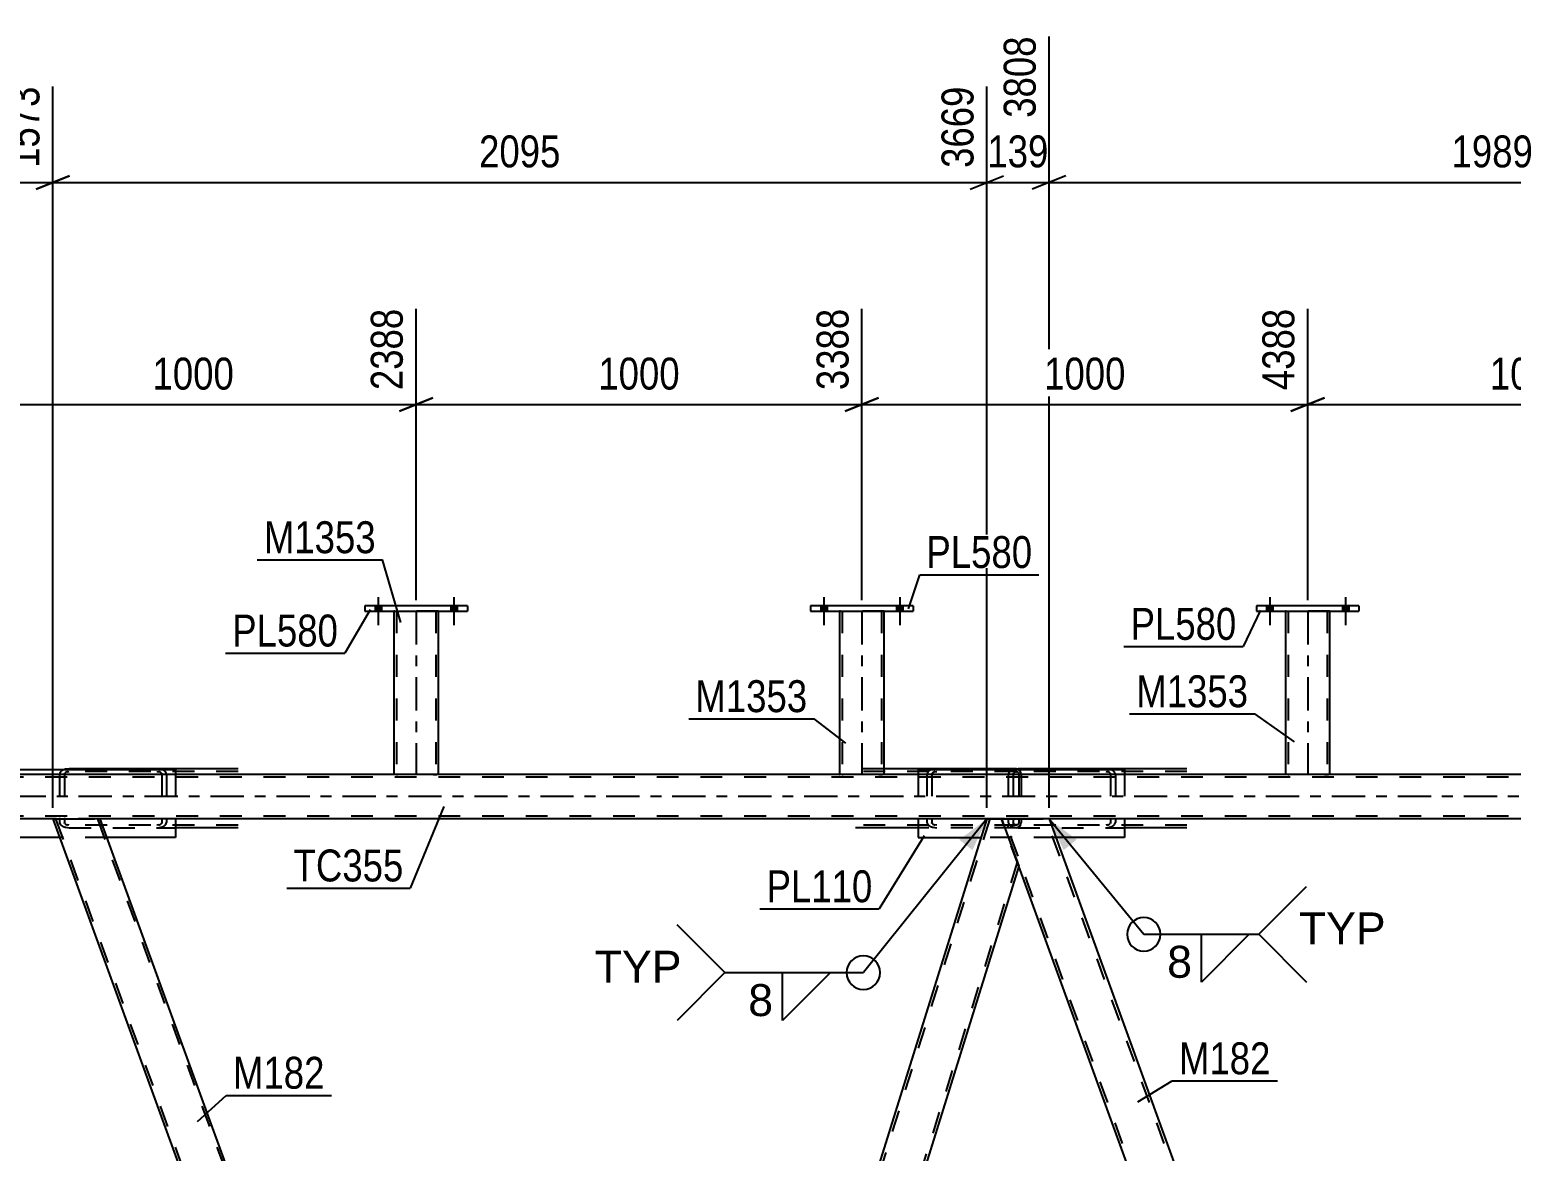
# Model space of a CAD drawing. Header units: millimetres. Extents: x -777 to 412, y -850 to -9.
# Drawn here: x -652.4 to -519.4, y -706.9 to -606.2 of the extents above; entities that cross this region are included whole.
import ezdxf

# ---------------------------------------------------------------- set-up
doc = ezdxf.new("R2010")
doc.units = ezdxf.units.MM
doc.linetypes.add('DXK_LINE_DOT2', pattern=[3.9198, 1.9599, -1.9599])
doc.linetypes.add('DXK_LINE_DOT3', pattern=[5.9187, 2.979, -0.9799, 0.9799, -0.9799])
doc.styles.add('Arial', font='ARIAL.TTF', dxfattribs={"height": 0.2})
doc.styles.add('Arial Narrow', font='ARIALN.TTF', dxfattribs={"height": 0.2})

# ---------------------------------------------------------------- blocks, each defined once
blk = doc.blocks.new('Bolt-570390744-7760 - 7739')
at = {"linetype": 'Continuous'}
for points in [[(-620.81, -657.95), (-621.37, -657.95), (-621.37, -658.43), (-620.81, -658.43)], [(-620.81, -657.95), (-621.37, -657.95), (-621.37, -658.43), (-620.81, -658.43)], [(-614.01, -657.95), (-614.57, -657.95), (-614.57, -658.43), (-614.01, -658.43)], [(-614.01, -657.95), (-614.57, -657.95), (-614.57, -658.43), (-614.01, -658.43)]]:
    blk.add_hatch(color=1, dxfattribs=at).paths.add_polyline_path(points)
at = {"color": 1, "linetype": 'Continuous'}
for p, q in [((-621.37, -657.95), (-621.37, -658.43)), ((-621.37, -657.95), (-621.37, -658.43)), ((-621.09, -657.15), (-621.09, -659.67)), ((-621.09, -657.15), (-621.09, -659.67)), ((-620.81, -657.95), (-620.81, -658.43)), ((-620.81, -657.95), (-620.81, -658.43)), ((-614.57, -657.95), (-614.57, -658.43)), ((-614.57, -657.95), (-614.57, -658.43)), ((-614.29, -657.15), (-614.29, -659.67)), ((-614.29, -657.15), (-614.29, -659.67)), ((-614.01, -657.95), (-614.01, -658.43)), ((-614.01, -657.95), (-614.01, -658.43))]:
    blk.add_line(p, q, dxfattribs=at)
blk = doc.blocks.new('Part-570390744-8215 - 7739')
at = {"color": 7, "linetype": 'DXK_LINE_DOT2'}
for p, q in [((-657.78, -672.67), (-657.78, -677.07)), ((-655.69, -672.67), (-657.78, -672.67)), ((-639.27, -673.07), (-639.27, -677.07)), ((-645.42, -678.75), (-649.68, -678.75))]:
    blk.add_line(p, q, dxfattribs=at)
at = {"color": 2, "linetype": 'Continuous'}
for p, q in [((-639.27, -672.67), (-655.69, -672.67)), ((-639.27, -672.67), (-639.27, -673.07)), ((-657.78, -677.07), (-657.78, -678.75)), ((-639.27, -677.07), (-639.27, -678.75)), ((-649.68, -678.75), (-657.78, -678.75)), ((-639.27, -678.75), (-645.42, -678.75))]:
    blk.add_line(p, q, dxfattribs=at)
blk = doc.blocks.new('Part-570390744-7807 - 7739')
at = {"color": 2, "linetype": 'Continuous'}
for p, q in [((-563.68, -672.58), (-564.01, -672.61)), ((-548.53, -672.58), (-563.68, -672.58)), ((-555.48, -672.61), (-555.81, -672.58)), ((-548.53, -677.86), (-554.14, -677.86))]:
    blk.add_line(p, q, dxfattribs=at)
at = {"color": 7, "linetype": 'DXK_LINE_DOT2'}
for p, q in [((-564.48, -672.87), (-564.55, -673.06)), ((-564.55, -673.06), (-564.55, -677.38)), ((-564.11, -673.06), (-564.08, -672.96)), ((-564.11, -673.06), (-564.11, -677.38)), ((-563.84, -672.83), (-563.68, -672.82)), ((-548.53, -672.82), (-563.68, -672.82)), ((-555.81, -672.82), (-555.65, -672.83)), ((-555.41, -672.96), (-555.38, -673.06)), ((-555.38, -673.06), (-555.38, -677.38)), ((-554.94, -673.06), (-555.01, -672.87)), ((-554.94, -673.06), (-554.94, -677.38)), ((-564.55, -677.38), (-564.48, -677.56)), ((-564.08, -677.47), (-564.11, -677.38)), ((-564.01, -677.82), (-563.68, -677.86)), ((-563.68, -677.62), (-563.84, -677.6)), ((-548.53, -677.62), (-563.68, -677.62)), ((-563.68, -677.86), (-554.14, -677.86)), ((-555.65, -677.6), (-555.81, -677.62)), ((-555.81, -677.86), (-555.48, -677.82)), ((-555.38, -677.38), (-555.41, -677.47)), ((-555.01, -677.56), (-554.94, -677.38))]:
    blk.add_line(p, q, dxfattribs=at)
for centre, radius, start, end in [((-563.87, -673.42), 0.817, 112.0941, 138.0638), ((-555.62, -673.42), 0.817, 41.9363, 67.906), ((-563.77, -673.24), 0.409, 99.5182, 138.0638), ((-555.71, -673.24), 0.409, 41.9363, 80.4819), ((-563.87, -677.01), 0.817, 221.9363, 260.4819), ((-563.77, -677.2), 0.409, 221.9363, 260.4819), ((-555.71, -677.2), 0.409, 279.5182, 318.0638), ((-555.62, -677.01), 0.817, 279.5182, 318.0638)]:
    blk.add_arc(centre, radius, start, end, dxfattribs=at)
at = {"color": 2, "linetype": 'Continuous'}
for centre, start, end in [((-563.87, -673.42), 99.5182, 112.0941), ((-555.62, -673.42), 67.906, 80.4819)]:
    blk.add_arc(centre, 0.817, start, end, dxfattribs=at)
blk = doc.blocks.new('Bolt-570390744-7750 - 7739')
at = {"linetype": 'Continuous'}
for points in [[(-540.81, -657.95), (-541.37, -657.95), (-541.37, -658.43), (-540.81, -658.43)], [(-540.81, -657.95), (-541.37, -657.95), (-541.37, -658.43), (-540.81, -658.43)], [(-534.01, -657.95), (-534.57, -657.95), (-534.57, -658.43), (-534.01, -658.43)], [(-534.01, -657.95), (-534.57, -657.95), (-534.57, -658.43), (-534.01, -658.43)]]:
    blk.add_hatch(color=1, dxfattribs=at).paths.add_polyline_path(points)
at = {"color": 1, "linetype": 'Continuous'}
for p, q in [((-541.37, -657.95), (-541.37, -658.43)), ((-541.37, -657.95), (-541.37, -658.43)), ((-541.09, -657.15), (-541.09, -659.67)), ((-541.09, -657.15), (-541.09, -659.67)), ((-540.81, -657.95), (-540.81, -658.43)), ((-540.81, -657.95), (-540.81, -658.43)), ((-534.57, -657.95), (-534.57, -658.43)), ((-534.57, -657.95), (-534.57, -658.43)), ((-534.29, -657.15), (-534.29, -659.67)), ((-534.29, -657.15), (-534.29, -659.67)), ((-534.01, -657.95), (-534.01, -658.43)), ((-534.01, -657.95), (-534.01, -658.43))]:
    blk.add_line(p, q, dxfattribs=at)
blk = doc.blocks.new('Bolt-570390744-7758 - 7739')
at = {"linetype": 'Continuous'}
for points in [[(-580.81, -657.95), (-581.37, -657.95), (-581.37, -658.43), (-580.81, -658.43)], [(-580.81, -657.95), (-581.37, -657.95), (-581.37, -658.43), (-580.81, -658.43)], [(-574.01, -657.95), (-574.57, -657.95), (-574.57, -658.43), (-574.01, -658.43)], [(-574.01, -657.95), (-574.57, -657.95), (-574.57, -658.43), (-574.01, -658.43)]]:
    blk.add_hatch(color=1, dxfattribs=at).paths.add_polyline_path(points)
at = {"color": 1, "linetype": 'Continuous'}
for p, q in [((-581.37, -657.95), (-581.37, -658.43)), ((-581.37, -657.95), (-581.37, -658.43)), ((-581.09, -657.15), (-581.09, -659.67)), ((-581.09, -657.15), (-581.09, -659.67)), ((-580.81, -657.95), (-580.81, -658.43)), ((-580.81, -657.95), (-580.81, -658.43)), ((-574.57, -657.95), (-574.57, -658.43)), ((-574.57, -657.95), (-574.57, -658.43)), ((-574.29, -657.15), (-574.29, -659.67)), ((-574.29, -657.15), (-574.29, -659.67)), ((-574.01, -657.95), (-574.01, -658.43)), ((-574.01, -657.95), (-574.01, -658.43))]:
    blk.add_line(p, q, dxfattribs=at)
blk = doc.blocks.new('Part-570390744-7767 - 7739')
at = {"color": 7, "linetype": 'DXK_LINE_DOT2'}
for p, q in [((-575.69, -672.58), (-578.26, -672.58)), ((-564.55, -672.67), (-564.55, -672.82)), ((-563.66, -672.61), (-563.78, -672.59)), ((-563.52, -672.72), (-563.66, -672.61)), ((-563.43, -672.87), (-563.52, -672.72)), ((-563.83, -672.82), (-578.26, -672.82)), ((-571.78, -672.87), (-571.85, -673.06)), ((-571.85, -673.06), (-571.85, -677.38)), ((-571.41, -673.06), (-571.38, -672.96)), ((-571.41, -673.06), (-571.41, -677.38)), ((-571.14, -672.83), (-570.97, -672.82)), ((-563.83, -672.82), (-563.75, -672.83)), ((-563.75, -672.83), (-563.68, -672.89)), ((-563.68, -672.89), (-563.63, -672.96)), ((-563.63, -672.96), (-563.61, -673.06)), ((-563.61, -673.06), (-563.61, -677.38)), ((-563.39, -673.06), (-563.43, -672.87)), ((-563.39, -673.06), (-563.39, -677.38)), ((-563.83, -677.62), (-578.26, -677.62)), ((-563.83, -677.86), (-572.65, -677.86)), ((-571.85, -677.38), (-571.78, -677.56)), ((-571.38, -677.47), (-571.41, -677.38)), ((-571.31, -677.82), (-570.97, -677.86)), ((-570.97, -677.62), (-571.14, -677.6)), ((-564.55, -677.86), (-564.55, -677.62)), ((-563.75, -677.6), (-563.83, -677.62)), ((-563.83, -677.86), (-563.66, -677.82)), ((-563.68, -677.55), (-563.75, -677.6)), ((-563.63, -677.47), (-563.68, -677.55)), ((-563.66, -677.82), (-563.52, -677.72)), ((-563.61, -677.38), (-563.63, -677.47)), ((-563.52, -677.72), (-563.43, -677.56)), ((-563.43, -677.56), (-563.39, -677.38))]:
    blk.add_line(p, q, dxfattribs=at)
at = {"color": 2, "linetype": 'Continuous'}
for p, q in [((-563.83, -672.58), (-575.69, -672.58)), ((-570.97, -672.58), (-571.31, -672.61)), ((-564.55, -672.58), (-564.55, -672.67)), ((-563.78, -672.59), (-563.83, -672.58)), ((-572.65, -677.86), (-578.26, -677.86))]:
    blk.add_line(p, q, dxfattribs=at)
at = {"color": 7, "linetype": 'DXK_LINE_DOT2'}
for centre, radius, start, end in [((-571.17, -673.42), 0.817, 112.0859, 138.0638), ((-571.07, -673.24), 0.409, 99.5182, 138.0638), ((-571.17, -677.01), 0.817, 221.9363, 260.4819), ((-571.07, -677.2), 0.409, 221.9363, 260.4819)]:
    blk.add_arc(centre, radius, start, end, dxfattribs=at)
at = {"color": 2, "linetype": 'Continuous'}
blk.add_arc((-571.17, -673.42), 0.817, 99.5182, 112.0859, dxfattribs=at)
blk = doc.blocks.new('Part-570390744-7768 - 7739')
at = {"color": 2, "linetype": 'Continuous'}
for p, q in [((-648.81, -672.58), (-649.14, -672.61)), ((-633.66, -672.58), (-648.81, -672.58)), ((-640.61, -672.61), (-640.95, -672.58)), ((-633.66, -677.86), (-639.27, -677.86))]:
    blk.add_line(p, q, dxfattribs=at)
at = {"color": 7, "linetype": 'DXK_LINE_DOT2'}
for p, q in [((-649.62, -672.87), (-649.68, -673.06)), ((-649.68, -673.06), (-649.68, -677.38)), ((-649.25, -673.06), (-649.21, -672.96)), ((-649.25, -673.06), (-649.25, -677.38)), ((-648.98, -672.83), (-648.81, -672.82)), ((-633.66, -672.82), (-648.81, -672.82)), ((-640.95, -672.82), (-640.78, -672.83)), ((-640.55, -672.96), (-640.51, -673.06)), ((-640.51, -673.06), (-640.51, -677.38)), ((-640.08, -673.06), (-640.14, -672.87)), ((-640.08, -673.06), (-640.08, -677.38)), ((-649.68, -677.38), (-649.62, -677.56)), ((-649.21, -677.47), (-649.25, -677.38)), ((-649.14, -677.82), (-648.81, -677.86)), ((-648.81, -677.62), (-648.98, -677.6)), ((-633.66, -677.62), (-648.81, -677.62)), ((-648.81, -677.86), (-639.27, -677.86)), ((-640.78, -677.6), (-640.95, -677.62)), ((-640.95, -677.86), (-640.61, -677.82)), ((-640.51, -677.38), (-640.55, -677.47)), ((-640.14, -677.56), (-640.08, -677.38))]:
    blk.add_line(p, q, dxfattribs=at)
for centre, radius, start, end in [((-649.01, -673.42), 0.817, 112.0859, 138.0638), ((-640.75, -673.42), 0.817, 41.9363, 67.9142), ((-648.91, -673.24), 0.409, 99.5182, 138.0638), ((-640.85, -673.24), 0.409, 41.9363, 80.4819), ((-649.01, -677.01), 0.817, 221.9363, 260.4819), ((-648.91, -677.2), 0.409, 221.9363, 260.4819), ((-640.85, -677.2), 0.409, 279.5182, 318.0638), ((-640.75, -677.01), 0.817, 279.5182, 318.0638)]:
    blk.add_arc(centre, radius, start, end, dxfattribs=at)
at = {"color": 2, "linetype": 'Continuous'}
for centre, start, end in [((-649.01, -673.42), 99.5182, 112.0859), ((-640.75, -673.42), 67.9142, 80.4819)]:
    blk.add_arc(centre, 0.817, start, end, dxfattribs=at)
blk = doc.blocks.new('Part-570390744-7859 - 7739')
at = {"color": 7, "linetype": 'DXK_LINE_DOT2'}
for p, q in [((-64.96, -673.31), (-677.44, -673.31)), ((-615.69, -673.07), (-619.69, -673.07)), ((-575.69, -673.07), (-579.69, -673.07)), ((-535.69, -673.07), (-539.69, -673.07)), ((-64.96, -676.83), (-677.44, -676.83)), ((-646.04, -677.07), (-650.29, -677.07)), ((-64.96, -677.07), (-566.48, -677.07)), ((-560.9, -677.07), (-566.48, -677.07))]:
    blk.add_line(p, q, dxfattribs=at)
at = {"color": 2, "linetype": 'Continuous'}
for p, q in [((-619.69, -673.07), (-655.69, -673.07)), ((-579.69, -673.07), (-615.69, -673.07)), ((-539.69, -673.07), (-575.69, -673.07)), ((-499.69, -673.07), (-535.69, -673.07)), ((-650.29, -677.07), (-677.44, -677.07)), ((-566.48, -677.07), (-646.04, -677.07)), ((-481.34, -677.07), (-560.9, -677.07))]:
    blk.add_line(p, q, dxfattribs=at)
at = {"color": 7, "linetype": 'DXK_LINE_DOT3'}
blk.add_line((-64.96, -675.07), (-677.44, -675.07), dxfattribs=at)
blk = doc.blocks.new('Part-570390744-7962 - 7739')
at = {"color": 2, "linetype": 'Continuous'}
for p, q in [((-542.29, -657.95), (-542.29, -658.43)), ((-533.09, -657.95), (-542.29, -657.95)), ((-533.09, -657.95), (-533.09, -658.43)), ((-542.29, -658.43), (-533.09, -658.43))]:
    blk.add_line(p, q, dxfattribs=at)
blk = doc.blocks.new('Part-570390744-7973 - 7739')
at = {"color": 2, "linetype": 'Continuous'}
for p, q in [((-566.48, -677.07), (-603.18, -794.82)), ((-566.48, -677.07), (-566.44, -677.07)), ((-566.44, -677.07), (-565.16, -677.07)), ((-565.16, -677.07), (-563.61, -681.32)), ((-563.61, -681.32), (-600.07, -798.29))]:
    blk.add_line(p, q, dxfattribs=at)
at = {"color": 7, "linetype": 'DXK_LINE_DOT2'}
for p, q in [((-566.22, -677.07), (-603.04, -795.2)), ((-563.75, -680.95), (-600.32, -798.29))]:
    blk.add_line(p, q, dxfattribs=at)
blk = doc.blocks.new('Part-570390744-8054 - 7739')
at = {"color": 2, "linetype": 'Continuous'}
for p, q in [((-579.69, -658.43), (-579.69, -673.07)), ((-575.69, -673.07), (-575.69, -658.43)), ((-576.17, -673.08), (-579.68, -673.08)), ((-575.72, -673.08), (-576.17, -673.08)), ((-575.69, -673.08), (-575.72, -673.08))]:
    blk.add_line(p, q, dxfattribs=at)
at = {"color": 7, "linetype": 'DXK_LINE_DOT2'}
for p, q in [((-575.69, -658.43), (-579.69, -658.43)), ((-579.45, -658.43), (-579.45, -673.08)), ((-575.93, -658.43), (-575.93, -673.08)), ((-579.69, -673.07), (-579.69, -673.08)), ((-579.68, -673.08), (-579.69, -673.08)), ((-579.69, -673.08), (-579.68, -673.08)), ((-579.45, -673.08), (-579.43, -673.08)), ((-579.43, -673.08), (-579.39, -673.08)), ((-579.39, -673.08), (-579.37, -673.08)), ((-576.17, -673.08), (-575.83, -673.08)), ((-575.69, -673.07), (-575.69, -673.08)), ((-575.69, -673.08), (-575.69, -673.07)), ((-575.69, -673.08), (-575.69, -673.08)), ((-575.69, -673.08), (-575.69, -673.08))]:
    blk.add_line(p, q, dxfattribs=at)
at = {"color": 7, "linetype": 'DXK_LINE_DOT3'}
blk.add_line((-577.69, -658.43), (-577.69, -673.08), dxfattribs=at)
blk = doc.blocks.new('Part-570390744-8059 - 7739')
at = {"color": 2, "linetype": 'Continuous'}
for p, q in [((-582.29, -657.95), (-582.29, -658.43)), ((-573.09, -657.95), (-582.29, -657.95)), ((-573.09, -657.95), (-573.09, -658.43)), ((-582.29, -658.43), (-573.09, -658.43))]:
    blk.add_line(p, q, dxfattribs=at)
blk = doc.blocks.new('Part-570390744-8065 - 7739')
at = {"color": 2, "linetype": 'Continuous'}
for p, q in [((-619.69, -658.43), (-619.69, -673.07)), ((-615.69, -673.07), (-615.69, -658.43)), ((-616.17, -673.08), (-619.68, -673.08)), ((-615.72, -673.08), (-616.17, -673.08)), ((-615.69, -673.08), (-615.72, -673.08))]:
    blk.add_line(p, q, dxfattribs=at)
at = {"color": 7, "linetype": 'DXK_LINE_DOT2'}
for p, q in [((-615.69, -658.43), (-619.69, -658.43)), ((-619.45, -658.43), (-619.45, -673.08)), ((-615.93, -658.43), (-615.93, -673.08)), ((-619.69, -673.07), (-619.69, -673.08)), ((-619.68, -673.08), (-619.69, -673.08)), ((-619.69, -673.08), (-619.68, -673.08)), ((-619.45, -673.08), (-619.43, -673.08)), ((-619.43, -673.08), (-619.39, -673.08)), ((-619.39, -673.08), (-619.37, -673.08)), ((-616.17, -673.08), (-615.83, -673.08)), ((-615.69, -673.07), (-615.69, -673.08)), ((-615.69, -673.08), (-615.69, -673.07)), ((-615.69, -673.08), (-615.69, -673.08)), ((-615.69, -673.08), (-615.69, -673.08))]:
    blk.add_line(p, q, dxfattribs=at)
at = {"color": 7, "linetype": 'DXK_LINE_DOT3'}
blk.add_line((-617.69, -658.43), (-617.69, -673.08), dxfattribs=at)
blk = doc.blocks.new('Part-570390744-8070 - 7739')
at = {"color": 2, "linetype": 'Continuous'}
for p, q in [((-622.29, -657.95), (-622.29, -658.43)), ((-613.09, -657.95), (-622.29, -657.95)), ((-613.09, -657.95), (-613.09, -658.43)), ((-622.29, -658.43), (-613.09, -658.43))]:
    blk.add_line(p, q, dxfattribs=at)
blk = doc.blocks.new('Part-570390744-8133 - 7739')
at = {"color": 2, "linetype": 'Continuous'}
for p, q in [((-539.69, -658.43), (-539.69, -673.07)), ((-535.69, -673.07), (-535.69, -658.43)), ((-536.17, -673.08), (-539.68, -673.08)), ((-535.72, -673.08), (-536.17, -673.08)), ((-535.69, -673.08), (-535.72, -673.08))]:
    blk.add_line(p, q, dxfattribs=at)
at = {"color": 7, "linetype": 'DXK_LINE_DOT2'}
for p, q in [((-535.69, -658.43), (-539.69, -658.43)), ((-539.45, -658.43), (-539.45, -673.08)), ((-535.93, -658.43), (-535.93, -673.08)), ((-539.69, -673.07), (-539.69, -673.08)), ((-539.68, -673.08), (-539.69, -673.08)), ((-539.69, -673.08), (-539.68, -673.08)), ((-539.45, -673.08), (-539.43, -673.08)), ((-539.43, -673.08), (-539.39, -673.08)), ((-539.39, -673.08), (-539.37, -673.08)), ((-536.17, -673.08), (-535.83, -673.08)), ((-535.69, -673.07), (-535.69, -673.08)), ((-535.69, -673.08), (-535.69, -673.07)), ((-535.69, -673.08), (-535.69, -673.08)), ((-535.69, -673.08), (-535.69, -673.08))]:
    blk.add_line(p, q, dxfattribs=at)
at = {"color": 7, "linetype": 'DXK_LINE_DOT3'}
blk.add_line((-537.69, -658.43), (-537.69, -673.08), dxfattribs=at)
blk = doc.blocks.new('Part-570390744-8167 - 7739')
at = {"color": 2, "linetype": 'Continuous'}
for p, q in [((-565.16, -677.07), (-565.12, -677.07)), ((-565.12, -677.07), (-561.41, -677.07)), ((-560.9, -677.07), (-561.41, -677.07)), ((-560.9, -677.07), (-518.04, -794.82)), ((-521.04, -798.29), (-563.61, -681.32))]:
    blk.add_line(p, q, dxfattribs=at)
at = {"color": 7, "linetype": 'DXK_LINE_DOT2'}
for p, q in [((-563.61, -681.32), (-565.16, -677.07)), ((-520.78, -798.29), (-564.9, -677.07)), ((-517.04, -798.29), (-561.16, -677.07)), ((-560.94, -677.07), (-561.05, -677.07)), ((-560.9, -677.07), (-560.94, -677.07))]:
    blk.add_line(p, q, dxfattribs=at)
blk = doc.blocks.new('Part-570390744-8220 - 7739')
at = {"color": 2, "linetype": 'Continuous'}
for p, q in [((-572.65, -672.67), (-572.65, -673.07)), ((-554.14, -672.67), (-572.65, -672.67)), ((-554.14, -672.67), (-554.14, -673.07)), ((-572.65, -677.07), (-572.65, -678.75)), ((-554.14, -677.07), (-554.14, -678.75)), ((-572.65, -678.75), (-567, -678.75)), ((-554.14, -678.75), (-560.29, -678.75))]:
    blk.add_line(p, q, dxfattribs=at)
at = {"color": 7, "linetype": 'DXK_LINE_DOT2'}
for p, q in [((-572.65, -673.07), (-572.65, -677.07)), ((-554.14, -673.07), (-554.14, -677.07)), ((-560.29, -678.75), (-567, -678.75))]:
    blk.add_line(p, q, dxfattribs=at)
blk = doc.blocks.new('Part-570390744-8248 - 7739')
at = {"color": 2, "linetype": 'Continuous'}
for p, q in [((-650.29, -677.07), (-606.17, -798.29)), ((-650.29, -677.07), (-650.25, -677.07)), ((-650.25, -677.07), (-646.55, -677.07)), ((-646.04, -677.07), (-646.55, -677.07)), ((-603.18, -794.82), (-646.04, -677.07))]:
    blk.add_line(p, q, dxfattribs=at)
at = {"color": 7, "linetype": 'DXK_LINE_DOT2'}
for p, q in [((-650.04, -677.07), (-605.92, -798.29)), ((-646.29, -677.07), (-602.17, -798.29)), ((-646.07, -677.07), (-646.19, -677.07)), ((-646.04, -677.07), (-646.07, -677.07))]:
    blk.add_line(p, q, dxfattribs=at)
blk = doc.blocks.new('StraightDimension-570390744-8612 - 7739')
at = {"color": 7, "linetype": 'Continuous'}
for p, q in [((-560.9, -676.07), (-560.9, -606.81)), ((-566.48, -676.07), (-566.48, -611.31)), ((-567.98, -620.52), (-564.98, -619.32)), ((-559.4, -619.32), (-562.4, -620.52)), ((-566.48, -619.92), (-560.9, -619.92))]:
    blk.add_line(p, q, dxfattribs=at)
at = {"color": 0}
blk.add_wipeout([(-560.35, -619.17), (-560.35, -614.97), (-567.03, -614.97), (-567.03, -619.17)], dxfattribs=at)
at = {"color": 3, "style": 'Arial Narrow'}
blk.add_text('139', height=2.863, dxfattribs=at).set_placement((-566.43, -618.57))
at = {"color": 0, "linetype": 'Continuous'}
blk.add_wipeout([(-561.5, -606.21), (-565.7, -606.21), (-565.7, -614.72), (-561.5, -614.72)], dxfattribs=at)
at = {"color": 3, "linetype": 'Continuous', "style": 'Arial Narrow'}
blk.add_text('3808', height=2.863, rotation=90.0002, dxfattribs=at).set_placement((-562.1, -614.12))
blk = doc.blocks.new('StraightDimension-570390744-8611 - 7739')
at = {"color": 7, "linetype": 'Continuous'}
for p, q in [((-560.9, -676.07), (-560.9, -606.81)), ((-481.34, -676.07), (-481.34, -611.31)), ((-559.4, -619.32), (-562.4, -620.52)), ((-482.84, -620.52), (-479.84, -619.32)), ((-560.9, -619.92), (-481.34, -619.92))]:
    blk.add_line(p, q, dxfattribs=at)
at = {"color": 0}
blk.add_wipeout([(-516.87, -619.17), (-516.87, -614.97), (-525.38, -614.97), (-525.38, -619.17)], dxfattribs=at)
at = {"color": 3, "style": 'Arial Narrow'}
blk.add_text('1989', height=2.863, dxfattribs=at).set_placement((-524.78, -618.57))
at = {"color": 0, "linetype": 'Continuous'}
blk.add_wipeout([(-481.94, -610.71), (-486.14, -610.71), (-486.14, -619.22), (-481.94, -619.22)], dxfattribs=at)
at = {"color": 3, "linetype": 'Continuous', "style": 'Arial Narrow'}
blk.add_text('5797', height=2.863, rotation=90.0002, dxfattribs=at).set_placement((-482.54, -618.62))
blk = doc.blocks.new('StraightDimension-570390744-48655 - 7739')
at = {"color": 7, "linetype": 'Continuous'}
for p, q in [((-657.69, -657.43), (-657.69, -631.26)), ((-617.69, -657.43), (-617.69, -631.26)), ((-656.19, -639.27), (-659.19, -640.47)), ((-619.19, -640.47), (-616.19, -639.27)), ((-657.69, -639.87), (-617.69, -639.87))]:
    blk.add_line(p, q, dxfattribs=at)
at = {"color": 0}
blk.add_wipeout([(-633.43, -639.12), (-633.43, -634.92), (-641.94, -634.92), (-641.94, -639.12)], dxfattribs=at)
at = {"color": 3, "style": 'Arial Narrow'}
blk.add_text('1000', height=2.863, dxfattribs=at).set_placement((-641.34, -638.52))
at = {"color": 0, "linetype": 'Continuous'}
blk.add_wipeout([(-618.29, -630.66), (-622.49, -630.66), (-622.49, -639.17), (-618.29, -639.17)], dxfattribs=at)
at = {"color": 3, "linetype": 'Continuous', "style": 'Arial Narrow'}
blk.add_text('2388', height=2.863, rotation=90.0002, dxfattribs=at).set_placement((-618.89, -638.57))
blk = doc.blocks.new('StraightDimension-570390744-8613 - 7739')
at = {"color": 7, "linetype": 'Continuous'}
for p, q in [((-650.29, -676.07), (-650.29, -611.31)), ((-566.48, -676.07), (-566.48, -611.31)), ((-648.79, -619.32), (-651.79, -620.52)), ((-567.98, -620.52), (-564.98, -619.32)), ((-650.29, -619.92), (-566.48, -619.92))]:
    blk.add_line(p, q, dxfattribs=at)
at = {"color": 0}
blk.add_wipeout([(-604.13, -619.17), (-604.13, -614.97), (-612.64, -614.97), (-612.64, -619.17)], dxfattribs=at)
at = {"color": 3, "style": 'Arial Narrow'}
blk.add_text('2095', height=2.863, dxfattribs=at).set_placement((-612.04, -618.57))
at = {"color": 0, "linetype": 'Continuous'}
blk.add_wipeout([(-567.08, -610.71), (-571.28, -610.71), (-571.28, -619.22), (-567.08, -619.22)], dxfattribs=at)
at = {"color": 3, "linetype": 'Continuous', "style": 'Arial Narrow'}
blk.add_text('3669', height=2.863, rotation=90.0002, dxfattribs=at).set_placement((-567.68, -618.62))
blk = doc.blocks.new('StraightDimension-570390744-8614 - 7739')
at = {"color": 7, "linetype": 'Continuous'}
for p, q in [((-650.29, -676.07), (-650.29, -611.31)), ((-705.67, -672.07), (-705.67, -616.79)), ((-704.17, -619.32), (-707.17, -620.52)), ((-651.79, -620.52), (-648.79, -619.32)), ((-705.67, -619.92), (-650.29, -619.92))]:
    blk.add_line(p, q, dxfattribs=at)
at = {"color": 0}
blk.add_wipeout([(-673.73, -619.17), (-673.73, -614.97), (-682.24, -614.97), (-682.24, -619.17)], dxfattribs=at)
at = {"color": 3, "style": 'Arial Narrow'}
blk.add_text('1573', height=2.863, dxfattribs=at).set_placement((-681.64, -618.57))
at = {"color": 0, "linetype": 'Continuous'}
for points in [[(-650.89, -610.71), (-655.09, -610.71), (-655.09, -619.22), (-650.89, -619.22)], [(-706.27, -616.19), (-710.47, -616.19), (-710.47, -619.22), (-706.27, -619.22)]]:
    blk.add_wipeout(points, dxfattribs=at)
at = {"color": 3, "linetype": 'Continuous', "style": 'Arial Narrow'}
for s, height, p in [('1573', 2.863, (-651.49, -618.62)), ('0', 2.86, (-706.87, -618.62))]:
    blk.add_text(s, height=height, rotation=90.0002, dxfattribs=at).set_placement(p)
blk = doc.blocks.new('StraightDimension-570390744-48653 - 7739')
at = {"color": 7, "linetype": 'Continuous'}
for p, q in [((-577.69, -657.43), (-577.69, -631.26)), ((-537.69, -657.43), (-537.69, -631.26)), ((-576.19, -639.27), (-579.19, -640.47)), ((-539.19, -640.47), (-536.19, -639.27)), ((-577.69, -639.87), (-537.69, -639.87))]:
    blk.add_line(p, q, dxfattribs=at)
at = {"color": 0}
blk.add_wipeout([(-553.43, -639.12), (-553.43, -634.92), (-561.94, -634.92), (-561.94, -639.12)], dxfattribs=at)
at = {"color": 3, "style": 'Arial Narrow'}
blk.add_text('1000', height=2.863, dxfattribs=at).set_placement((-561.34, -638.52))
at = {"color": 0, "linetype": 'Continuous'}
blk.add_wipeout([(-538.29, -630.66), (-542.49, -630.66), (-542.49, -639.17), (-538.29, -639.17)], dxfattribs=at)
at = {"color": 3, "linetype": 'Continuous', "style": 'Arial Narrow'}
blk.add_text('4388', height=2.863, rotation=90.0002, dxfattribs=at).set_placement((-538.89, -638.57))
blk = doc.blocks.new('StraightDimension-570390744-48652 - 7739')
at = {"color": 7, "linetype": 'Continuous'}
for p, q in [((-537.69, -657.43), (-537.69, -631.26)), ((-497.69, -657.43), (-497.69, -631.26)), ((-536.19, -639.27), (-539.19, -640.47)), ((-499.19, -640.47), (-496.19, -639.27)), ((-537.69, -639.87), (-497.69, -639.87))]:
    blk.add_line(p, q, dxfattribs=at)
at = {"color": 0}
blk.add_wipeout([(-513.43, -639.12), (-513.43, -634.92), (-521.94, -634.92), (-521.94, -639.12)], dxfattribs=at)
at = {"color": 3, "style": 'Arial Narrow'}
blk.add_text('1000', height=2.863, dxfattribs=at).set_placement((-521.34, -638.52))
at = {"color": 0, "linetype": 'Continuous'}
blk.add_wipeout([(-498.29, -630.66), (-502.49, -630.66), (-502.49, -639.17), (-498.29, -639.17)], dxfattribs=at)
at = {"color": 3, "linetype": 'Continuous', "style": 'Arial Narrow'}
blk.add_text('5388', height=2.863, rotation=90.0002, dxfattribs=at).set_placement((-498.89, -638.57))
blk = doc.blocks.new('StraightDimension-570390744-48654 - 7739')
at = {"color": 7, "linetype": 'Continuous'}
for p, q in [((-617.69, -657.43), (-617.69, -631.26)), ((-577.69, -657.43), (-577.69, -631.26)), ((-616.19, -639.27), (-619.19, -640.47)), ((-579.19, -640.47), (-576.19, -639.27)), ((-617.69, -639.87), (-577.69, -639.87))]:
    blk.add_line(p, q, dxfattribs=at)
at = {"color": 0}
blk.add_wipeout([(-593.43, -639.12), (-593.43, -634.92), (-601.94, -634.92), (-601.94, -639.12)], dxfattribs=at)
at = {"color": 3, "style": 'Arial Narrow'}
blk.add_text('1000', height=2.863, dxfattribs=at).set_placement((-601.34, -638.52))
at = {"color": 0, "linetype": 'Continuous'}
blk.add_wipeout([(-578.29, -630.66), (-582.49, -630.66), (-582.49, -639.17), (-578.29, -639.17)], dxfattribs=at)
at = {"color": 3, "linetype": 'Continuous', "style": 'Arial Narrow'}
blk.add_text('3388', height=2.863, rotation=90.0002, dxfattribs=at).set_placement((-578.89, -638.57))
blk = doc.blocks.new('Mark-570390744-7958 - 7739')
at = {"color": 0}
blk.add_wipeout([(-544.07, -660.99), (-544.07, -657.99), (-553.58, -657.99), (-553.58, -660.99)], dxfattribs=at)
blk.add_wipeout([(-544.07, -660.99), (-544.07, -657.99), (-553.58, -657.99), (-553.58, -660.99)], dxfattribs=at)
at = {"color": 30, "linetype": 'Continuous'}
for p in [(-541.92, -658.34), (-554.18, -661.59)]:
    blk.add_line(p, (-543.47, -661.59), dxfattribs=at)
at = {"color": 3, "style": 'Arial Narrow'}
blk.add_text('PL580', height=2.863, dxfattribs=at).set_placement((-553.58, -660.99))
blk = doc.blocks.new('Mark-570390744-8163 - 7739')
at = {"color": 0}
blk.add_wipeout([(-541.01, -699.99), (-541.01, -696.99), (-549.24, -696.99), (-549.24, -699.99)], dxfattribs=at)
blk.add_wipeout([(-541.01, -699.99), (-541.01, -696.99), (-549.24, -696.99), (-549.24, -699.99)], dxfattribs=at)
at = {"color": 30, "linetype": 'Continuous'}
for p, q in [((-552.94, -702.46), (-549.84, -700.59)), ((-549.84, -700.59), (-540.41, -700.59))]:
    blk.add_line(p, q, dxfattribs=at)
at = {"color": 3, "style": 'Arial Narrow'}
blk.add_text('M182', height=2.863, dxfattribs=at).set_placement((-549.24, -699.99))
blk = doc.blocks.new('Mark-570390744-8129 - 7739')
at = {"color": 0}
blk.add_wipeout([(-543.02, -667.04), (-543.02, -664.04), (-553.07, -664.04), (-553.07, -667.04)], dxfattribs=at)
blk.add_wipeout([(-543.02, -667.04), (-543.02, -664.04), (-553.07, -664.04), (-553.07, -667.04)], dxfattribs=at)
at = {"color": 30, "linetype": 'Continuous'}
for p in [(-553.67, -667.64), (-538.87, -670.14)]:
    blk.add_line(p, (-542.42, -667.64), dxfattribs=at)
at = {"color": 3, "style": 'Arial Narrow'}
blk.add_text('M1353', height=2.863, dxfattribs=at).set_placement((-553.07, -667.04))
blk = doc.blocks.new('WeldMark-570390744-9381 - 7739')
at = {"linetype": 'Continuous'}
blk.add_hatch(color=30, dxfattribs=at).paths.add_polyline_path([(-568.94, -678.94), (-566.48, -677.07), (-567.77, -679.88)])
at = {"color": 30, "linetype": 'Continuous'}
for p in [(-566.48, -677.07), (-589.99, -690.87)]:
    blk.add_line(p, (-577.56, -690.87), dxfattribs=at)
at = {"color": 3, "linetype": 'Continuous'}
for p, q in [((-589.99, -690.87), (-594.27, -686.58)), ((-589.99, -690.87), (-594.27, -695.16)), ((-584.81, -690.87), (-580.52, -690.87))]:
    blk.add_line(p, q, dxfattribs=at)
for start, end in [(90, 270), (270, 90)]:
    blk.add_arc((-577.56, -690.87), 1.5, start, end, dxfattribs=at)
at = {"color": 0}
blk.add_wipeout([(-585.46, -694.97), (-585.46, -691.57), (-588.09, -691.57), (-588.09, -694.97)], dxfattribs=at)
at = {"color": 3, "linetype": 'Continuous'}
for p, q in [((-580.52, -690.87), (-584.81, -695.16)), ((-584.81, -695.16), (-584.81, -690.87))]:
    blk.add_line(p, q, dxfattribs=at)
at = {"color": 3, "style": 'Arial'}
blk.add_text('8', height=2.87, dxfattribs=at).set_placement((-587.89, -694.77))
at = {"color": 0, "linetype": 'Continuous'}
blk.add_wipeout([(-593.89, -691.77), (-593.89, -688.77), (-601.66, -688.77), (-601.66, -691.77)], dxfattribs=at)
blk.add_wipeout([(-593.89, -691.77), (-593.89, -688.77), (-601.66, -688.77), (-601.66, -691.77)], dxfattribs=at)
at = {"color": 3, "linetype": 'Continuous', "style": 'Arial'}
blk.add_text('TYP', height=2.865, dxfattribs=at).set_placement((-601.66, -691.77))
blk = doc.blocks.new('WeldMark-570390744-9367 - 7739')
at = {"linetype": 'Continuous'}
blk.add_hatch(color=30, dxfattribs=at).paths.add_polyline_path([(-559.58, -679.87), (-560.9, -677.07), (-558.42, -678.92)])
at = {"color": 30, "linetype": 'Continuous'}
for p, q in [((-560.9, -677.07), (-552.4, -687.43)), ((-552.4, -687.43), (-542.08, -687.43))]:
    blk.add_line(p, q, dxfattribs=at)
at = {"color": 3, "linetype": 'Continuous'}
for p, q in [((-542.08, -687.43), (-537.79, -683.15)), ((-547.22, -687.43), (-542.93, -687.43)), ((-542.08, -687.43), (-537.79, -691.72))]:
    blk.add_line(p, q, dxfattribs=at)
blk.add_arc((-552.4, -687.43), 1.5, 90, 270, dxfattribs=at)
at = {"color": 0}
blk.add_wipeout([(-547.88, -691.53), (-547.88, -688.13), (-550.5, -688.13), (-550.5, -691.53)], dxfattribs=at)
at = {"color": 3, "linetype": 'Continuous'}
for p, q in [((-542.93, -687.43), (-547.22, -691.72)), ((-547.22, -691.72), (-547.22, -687.43))]:
    blk.add_line(p, q, dxfattribs=at)
blk.add_arc((-552.4, -687.43), 1.5, 270, 90, dxfattribs=at)
at = {"color": 3, "style": 'Arial'}
blk.add_text('8', height=2.87, dxfattribs=at).set_placement((-550.3, -691.33))
at = {"color": 0, "linetype": 'Continuous'}
blk.add_wipeout([(-530.7, -688.33), (-530.7, -685.33), (-538.48, -685.33), (-538.48, -688.33)], dxfattribs=at)
blk.add_wipeout([(-530.7, -688.33), (-530.7, -685.33), (-538.48, -685.33), (-538.48, -688.33)], dxfattribs=at)
at = {"color": 3, "linetype": 'Continuous', "style": 'Arial'}
blk.add_text('TYP', height=2.865, dxfattribs=at).set_placement((-538.48, -688.33))
blk = doc.blocks.new('Mark-570390744-7855 - 7739')
at = {"color": 0}
blk.add_wipeout([(-618.82, -682.68), (-618.82, -679.68), (-628.68, -679.68), (-628.68, -682.68)], dxfattribs=at)
blk.add_wipeout([(-618.82, -682.68), (-618.82, -679.68), (-628.68, -679.68), (-628.68, -682.68)], dxfattribs=at)
at = {"color": 30, "linetype": 'Continuous'}
for p in [(-615.21, -675.94), (-629.28, -683.28)]:
    blk.add_line(p, (-618.22, -683.28), dxfattribs=at)
at = {"color": 3, "style": 'Arial Narrow'}
blk.add_text('TC355', height=2.863, dxfattribs=at).set_placement((-628.68, -682.68))
blk = doc.blocks.new('Mark-570390744-8216 - 7739')
at = {"color": 0}
blk.add_wipeout([(-576.74, -684.55), (-576.74, -681.55), (-586.24, -681.55), (-586.24, -684.55)], dxfattribs=at)
blk.add_wipeout([(-576.74, -684.55), (-576.74, -681.55), (-586.24, -681.55), (-586.24, -684.55)], dxfattribs=at)
at = {"color": 30, "linetype": 'Continuous'}
for p in [(-572.11, -678.58), (-586.84, -685.15)]:
    blk.add_line(p, (-576.14, -685.15), dxfattribs=at)
at = {"color": 3, "style": 'Arial Narrow'}
blk.add_text('PL110', height=2.863, dxfattribs=at).set_placement((-586.24, -684.55))
blk = doc.blocks.new('Mark-570390744-8050 - 7739')
at = {"color": 0}
blk.add_wipeout([(-582.58, -667.48), (-582.58, -664.48), (-592.63, -664.48), (-592.63, -667.48)], dxfattribs=at)
blk.add_wipeout([(-582.58, -667.48), (-582.58, -664.48), (-592.63, -664.48), (-592.63, -667.48)], dxfattribs=at)
at = {"color": 30, "linetype": 'Continuous'}
for p in [(-593.23, -668.08), (-579.14, -670.27)]:
    blk.add_line(p, (-581.98, -668.08), dxfattribs=at)
at = {"color": 3, "style": 'Arial Narrow'}
blk.add_text('M1353', height=2.863, dxfattribs=at).set_placement((-592.63, -667.48))
blk = doc.blocks.new('Mark-570390744-8055 - 7739')
at = {"color": 0}
blk.add_wipeout([(-562.4, -654.54), (-562.4, -651.54), (-571.9, -651.54), (-571.9, -654.54)], dxfattribs=at)
blk.add_wipeout([(-562.4, -654.54), (-562.4, -651.54), (-571.9, -651.54), (-571.9, -654.54)], dxfattribs=at)
at = {"color": 30, "linetype": 'Continuous'}
for p, q in [((-573.52, -658.22), (-572.5, -655.14)), ((-572.5, -655.14), (-561.8, -655.14))]:
    blk.add_line(p, q, dxfattribs=at)
at = {"color": 3, "style": 'Arial Narrow'}
blk.add_text('PL580', height=2.863, dxfattribs=at).set_placement((-571.9, -654.54))
blk = doc.blocks.new('Mark-570390744-8061 - 7739')
at = {"color": 0}
blk.add_wipeout([(-621.3, -653.21), (-621.3, -650.21), (-631.35, -650.21), (-631.35, -653.21)], dxfattribs=at)
blk.add_wipeout([(-621.3, -653.21), (-621.3, -650.21), (-631.35, -650.21), (-631.35, -653.21)], dxfattribs=at)
at = {"color": 30, "linetype": 'Continuous'}
for p in [(-631.95, -653.81), (-619.06, -659.44)]:
    blk.add_line(p, (-620.7, -653.81), dxfattribs=at)
at = {"color": 3, "style": 'Arial Narrow'}
blk.add_text('M1353', height=2.863, dxfattribs=at).set_placement((-631.35, -653.21))
blk = doc.blocks.new('Mark-570390744-8066 - 7739')
at = {"color": 0}
blk.add_wipeout([(-624.69, -661.59), (-624.69, -658.59), (-634.19, -658.59), (-634.19, -661.59)], dxfattribs=at)
blk.add_wipeout([(-624.69, -661.59), (-624.69, -658.59), (-634.19, -658.59), (-634.19, -661.59)], dxfattribs=at)
at = {"color": 30, "linetype": 'Continuous'}
for p in [(-621.82, -658.29), (-634.79, -662.19)]:
    blk.add_line(p, (-624.09, -662.19), dxfattribs=at)
at = {"color": 3, "style": 'Arial Narrow'}
blk.add_text('PL580', height=2.863, dxfattribs=at).set_placement((-634.19, -661.59))
blk = doc.blocks.new('Mark-570390744-8244 - 7739')
at = {"color": 0}
blk.add_wipeout([(-625.89, -701.29), (-625.89, -698.29), (-634.12, -698.29), (-634.12, -701.29)], dxfattribs=at)
blk.add_wipeout([(-625.89, -701.29), (-625.89, -698.29), (-634.12, -698.29), (-634.12, -701.29)], dxfattribs=at)
at = {"color": 30, "linetype": 'Continuous'}
for p, q in [((-637.32, -704.24), (-634.72, -701.89)), ((-634.72, -701.89), (-625.29, -701.89))]:
    blk.add_line(p, q, dxfattribs=at)
at = {"color": 3, "style": 'Arial Narrow'}
blk.add_text('M182', height=2.863, dxfattribs=at).set_placement((-634.12, -701.29))

msp = doc.modelspace()

# ---------------------------------------------------------------- block references
for name in ['Part-570390744-8070 - 7739', 'Bolt-570390744-7760 - 7739', 'Part-570390744-8059 - 7739', 'Bolt-570390744-7758 - 7739', 'Part-570390744-7962 - 7739', 'Bolt-570390744-7750 - 7739', 'Part-570390744-8065 - 7739', 'Part-570390744-8054 - 7739', 'Part-570390744-8133 - 7739', 'Part-570390744-8215 - 7739', 'Part-570390744-7768 - 7739', 'Part-570390744-7767 - 7739', 'Part-570390744-8220 - 7739', 'Part-570390744-7807 - 7739', 'Part-570390744-7859 - 7739', 'Part-570390744-8248 - 7739', 'Part-570390744-7973 - 7739', 'Part-570390744-8167 - 7739']:
    msp.add_blockref(name, (0, 0))

# ---------------------------------------------------------------- next in the draw order: block references
for name in ['StraightDimension-570390744-8612 - 7739', 'StraightDimension-570390744-48655 - 7739', 'WeldMark-570390744-9381 - 7739', 'WeldMark-570390744-9367 - 7739', 'Mark-570390744-8163 - 7739', 'Mark-570390744-8244 - 7739']:
    msp.add_blockref(name, (0, 0))

# ---------------------------------------------------------------- next in the draw order: block references
for name in ['StraightDimension-570390744-8611 - 7739', 'StraightDimension-570390744-8613 - 7739', 'Mark-570390744-8216 - 7739']:
    msp.add_blockref(name, (0, 0))

# ---------------------------------------------------------------- next in the draw order: block references
for name in ['StraightDimension-570390744-8614 - 7739', 'StraightDimension-570390744-48653 - 7739', 'Mark-570390744-8050 - 7739', 'Mark-570390744-8129 - 7739', 'Mark-570390744-7855 - 7739']:
    msp.add_blockref(name, (0, 0))

# ---------------------------------------------------------------- next in the draw order: block references
for name in ['StraightDimension-570390744-48654 - 7739', 'StraightDimension-570390744-48652 - 7739', 'Mark-570390744-8055 - 7739', 'Mark-570390744-7958 - 7739']:
    msp.add_blockref(name, (0, 0))

# ---------------------------------------------------------------- next in the draw order: block references
msp.add_blockref('Mark-570390744-8061 - 7739', (0, 0))

# ---------------------------------------------------------------- next in the draw order: block references
msp.add_blockref('Mark-570390744-8066 - 7739', (0, 0))

doc.saveas('drawing.dxf')
